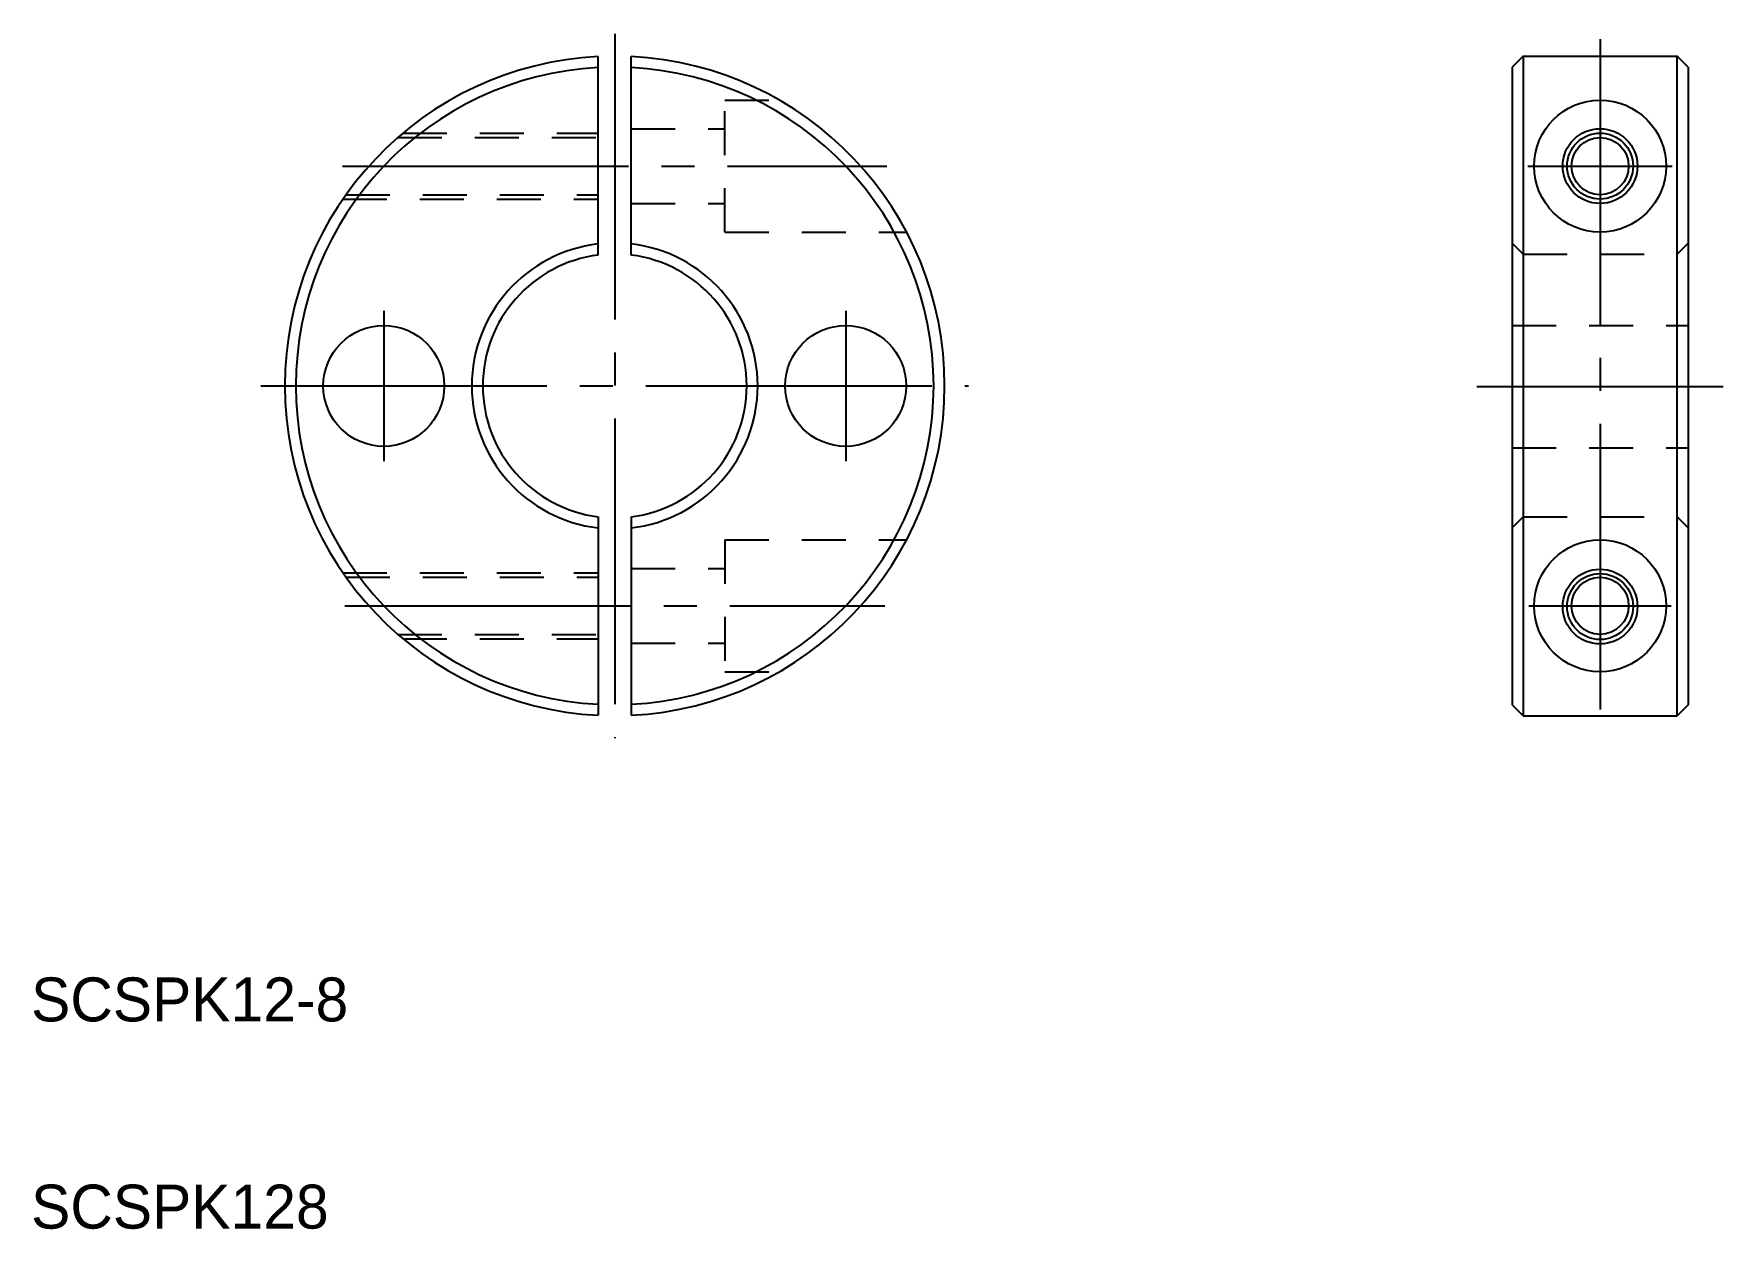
# Model space of a CAD drawing. Extents: x 96.3 to 173.1, y 127 to 181.4.
import ezdxf

# ---------------------------------------------------------------- set-up
doc = ezdxf.new("R2010")
doc.units = 0
doc.linetypes.add('CENTER', pattern=[17.5, 13, -1.5, 1.5, -1.5])
doc.linetypes.add('DASHED', pattern=[3.5, 2, -1.5])
doc.layers.get('0').update_dxf_attribs({"linetype": 'CONTINUOUS'})
doc.layers.add('CENTER', color=1, linetype='CENTER')

msp = doc.modelspace()

# ---------------------------------------------------------------- linework, layer by layer
at = {"color": 7, "linetype": 'CONTINUOUS'}
for p, q in [((121.951, 171.303), (121.951, 180.332)), ((123.451, 171.303), (123.451, 180.332)), ((164, 180.35), (163.5, 179.85)), ((163.5, 179.85), (163.5, 150.85)), ((164, 180.35), (171, 180.35)), ((164, 180.35), (164, 150.35)), ((171, 150.35), (171, 180.35)), ((171.5, 179.85), (171, 180.35)), ((171.5, 179.85), (171.5, 150.85)), ((121.951, 159.397), (121.951, 150.369)), ((123.451, 159.397), (123.451, 150.369)), ((164, 150.35), (163.5, 150.85)), ((171.5, 150.85), (171, 150.35)), ((164, 150.35), (171, 150.35))]:
    msp.add_line(p, q, dxfattribs=at)
for p, q in [((165.75, 180.35), (165.75, 180.35)), ((167.5, 180.35), (167.5, 180.35))]:
    msp.add_line(p, q)
at = {"color": 3, "linetype": 'DASHED'}
for p, q in [((127.701, 172.35), (127.701, 178.35)), ((127.701, 178.35), (130.184, 178.35)), ((113.07, 176.85), (121.951, 176.85)), ((123.451, 177.05), (127.701, 177.05)), ((112.836, 176.65), (121.951, 176.65)), ((110.342, 173.85), (121.951, 173.85)), ((110.481, 174.05), (121.951, 174.05)), ((123.451, 173.65), (127.701, 173.65)), ((127.701, 172.35), (135.967, 172.35)), ((164, 171.35), (163.5, 171.85)), ((164, 171.35), (171, 171.35)), ((171, 171.35), (171.5, 171.85)), ((163.5, 168.1), (171.5, 168.1)), ((163.5, 162.539), (171.5, 162.539)), ((164, 159.397), (163.5, 158.897)), ((164, 159.397), (171, 159.397)), ((171, 159.397), (171.5, 158.897)), ((127.701, 158.35), (127.701, 152.35)), ((127.701, 158.35), (135.967, 158.35)), ((110.342, 156.85), (121.951, 156.85)), ((123.451, 157.05), (127.701, 157.05)), ((110.481, 156.65), (121.951, 156.65)), ((112.836, 154.05), (121.951, 154.05)), ((113.07, 153.85), (121.951, 153.85)), ((123.451, 153.65), (127.701, 153.65)), ((127.701, 152.35), (130.184, 152.35))]:
    msp.add_line(p, q, dxfattribs=at)
for centre, radius in [((167.5, 175.35), 3), ((167.5, 175.35), 1.7), ((167.5, 175.35), 1.3), ((112.201, 165.35), 2.75), ((133.201, 165.35), 2.75), ((167.5, 155.35), 3), ((167.5, 155.313), 1.7), ((167.5, 155.35), 1.3)]:
    msp.add_circle(centre, radius)
at = {"color": 3}
for centre in [(167.5, 175.35), (167.5, 155.313)]:
    msp.add_circle(centre, 1.5, dxfattribs=at)
for radius, start, end in [(15, 92.86598, 267.13402), (14.5, 92.9649, 267.0351), (15, 272.86598, 87.13402), (14.5, 272.9649, 87.0351), (6.5, 96.62581, 263.37419), (6, 97.18076, 262.81924), (6.5, 276.62581, 83.37419), (6, 277.18076, 82.81924)]:
    msp.add_arc((122.701, 165.35), radius, start, end)
at = {"layer": 'CENTER', "color": 1, "linetype": 'CENTER'}
for p, q in [((122.701, 181.37), (122.701, 149.331)), ((167.5, 181.124), (167.5, 149.516)), ((110.329, 175.35), (135.072, 175.35)), ((164.22, 175.35), (170.78, 175.35)), ((112.201, 168.769), (112.201, 161.931)), ((133.201, 168.769), (133.201, 161.931)), ((106.616, 165.35), (138.785, 165.35)), ((161.901, 165.32), (173.099, 165.32)), ((110.426, 155.35), (134.976, 155.35)), ((164.26, 155.35), (170.739, 155.35))]:
    msp.add_line(p, q, dxfattribs=at)

# ---------------------------------------------------------------- texts
for s, p in [('SCSPK12-8', (96.165, 136.442)), ('SCSPK128', (96.165, 127.017))]:
    msp.add_text(s, height=2).set_placement(p)

doc.saveas('drawing.dxf')
